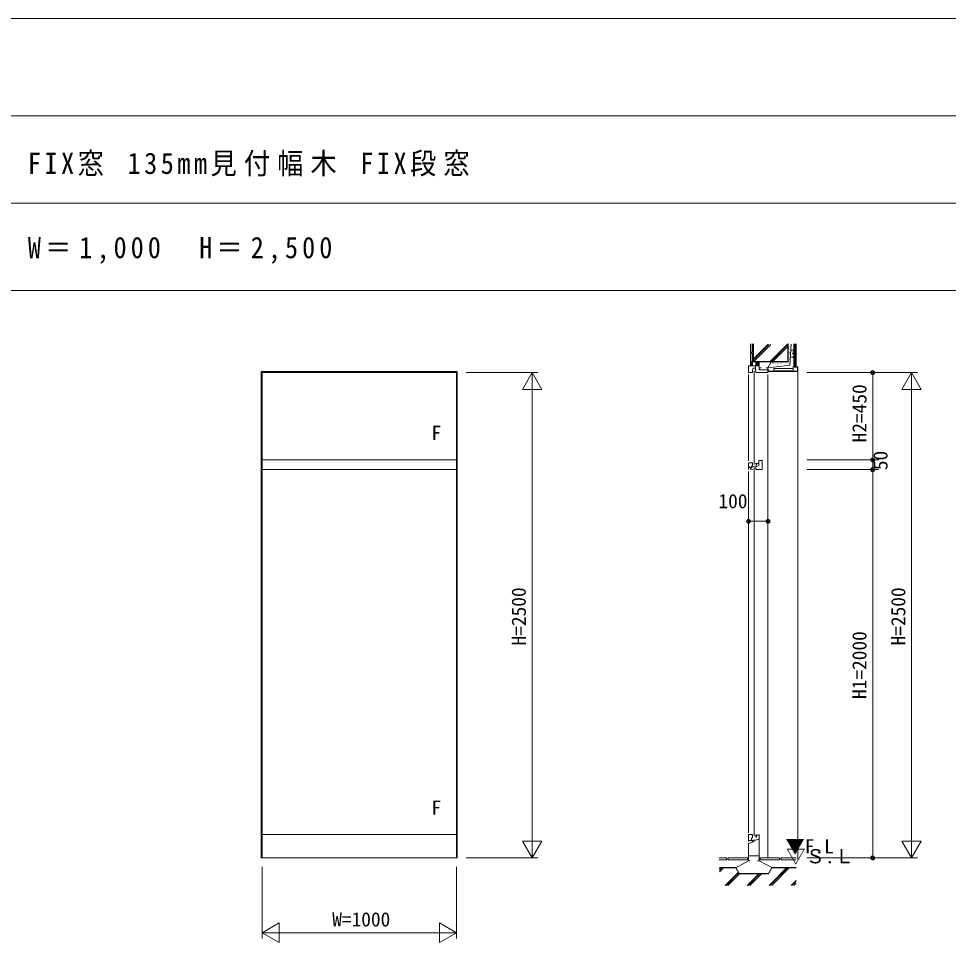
# Model space of a CAD drawing. Units: millimetres, scale not verified. Extents: x -14850 to 13831, y -10500 to 9500.
# Drawn here: x 2302 to 7092, y 4742 to 9500 of the extents above; entities that cross this region are included whole.
import ezdxf
from ezdxf.enums import TextEntityAlignment as Align

# ---------------------------------------------------------------- set-up
doc = ezdxf.new("R2010")
doc.units = ezdxf.units.MM
doc.header["$LTSCALE"] = 50
doc.linetypes.add('DASHED3', pattern=[4, 3, -1])
doc.layers.add('0-0_0', color=7, linetype='Continuous')
for name, color, linetype, lineweight in [('0-1_USER1', 7, 'Continuous', 9), ('0-2_YKK_ZWAK', 2, 'Continuous', 9), ('0-3_YKK_11', 7, 'Continuous', 9), ('0-4_YKK_12', 4, 'Continuous', 9), ('0-6_YKK_13', 4, 'Continuous', 9)]:
    doc.layers.add(name, color=color, linetype=linetype, lineweight=lineweight)
doc.styles.add('ＭＳ ゴシック', font='')
doc.styles.get('ＭＳ ゴシック').set_extended_font_data('MS Gothic')

msp = doc.modelspace()

# ---------------------------------------------------------------- linework, layer by layer
at = {"layer": '0-1_USER1'}
for p, q in [((-14850, 9500), (13831.02, 9500)), ((-14850, 9000), (13650, 9000)), ((-14850, 8550), (13650, 8550)), ((-14850, 8100), (13650, 8100))]:
    msp.add_line(p, q, dxfattribs=at)
at = {"layer": '0-2_YKK_ZWAK'}
for p, q in [((4607.5, 7677), (4977.5, 7677)), ((4947.5, 7677), (4897.5, 7590.4)), ((4947.5, 7677), (4947.5, 7577)), ((4997.5, 7590.4), (4947.5, 7677)), ((4947.5, 5178), (4947.5, 7676)), ((6362.5, 7677), (6932.5, 7677)), ((6702.5, 7227), (6702.5, 7677)), ((6902.5, 7677), (6852.5, 7590.4)), ((6902.5, 7677), (6902.5, 7577)), ((6952.5, 7590.4), (6902.5, 7677)), ((6902.5, 5177), (6902.5, 7676)), ((4897.5, 7590.4), (4997.5, 7590.4)), ((6852.5, 7590.4), (6952.5, 7590.4)), ((6362.5, 7227), (6732.5, 7227)), ((6702.5, 7227), (6702.5, 7177)), ((6362.5, 7177), (6732.5, 7177)), ((6702.5, 5177), (6702.5, 7177)), ((6062.5, 6970.85), (6062.5, 6940.85)), ((6062.5, 6960.85), (6062.5, 6940.85)), ((6162.5, 6970.85), (6162.5, 6940.85)), ((6162.5, 6960.85), (6162.5, 6940.85)), ((6062.5, 6910.85), (6082.5, 6910.85)), ((6142.5, 6910.85), (6082.5, 6910.85)), ((6162.5, 6910.85), (6142.5, 6910.85)), ((4947.5, 5177), (4947.5, 5277)), ((6902.5, 5177), (6902.5, 5277)), ((4897.5, 5263.6), (4947.5, 5177)), ((4997.5, 5263.6), (4897.5, 5263.6)), ((4947.5, 5177), (4997.5, 5263.6)), ((6852.5, 5263.6), (6902.5, 5177)), ((6952.5, 5263.6), (6852.5, 5263.6)), ((6902.5, 5177), (6952.5, 5263.6)), ((4607.5, 5177), (4977.5, 5177)), ((6362.5, 5177), (6932.5, 5177)), ((3557.5, 5132), (3557.5, 4762)), ((4557.5, 5132), (4557.5, 4762)), ((4470.9, 4842), (4470.9, 4742)), ((4557.5, 4792), (4470.9, 4842)), ((3557.5, 4792), (3657.5, 4792)), ((3558.5, 4792), (4556.5, 4792)), ((4557.5, 4792), (4457.5, 4792)), ((4470.9, 4742), (4557.5, 4792))]:
    msp.add_line(p, q, dxfattribs=at)
msp.add_lwpolyline([(3644.1, 4742), (3644.1, 4842), (3557.5, 4792)], close=True, dxfattribs=at)
for centre, radius in [((6702.5, 7677), 10), ((6702.5, 7677), 10), ((6702.5, 7677), 6.5), ((6702.5, 7677), 6.5), ((6702.5, 7227), 10), ((6702.5, 7227), 10), ((6702.5, 7227), 6.5), ((6702.5, 7227), 6.5), ((6702.5, 7177), 10), ((6702.5, 7177), 10), ((6702.5, 7177), 6.5), ((6702.5, 7177), 6.5), ((6062.5, 6910.85), 10), ((6062.5, 6910.85), 10), ((6062.5, 6910.85), 6.5), ((6062.5, 6910.85), 6.5), ((6162.5, 6910.85), 10), ((6162.5, 6910.85), 10), ((6162.5, 6910.85), 6.5), ((6162.5, 6910.85), 6.5), ((6702.5, 5177), 10), ((6702.5, 5177), 10), ((6702.5, 5177), 6.5), ((6702.5, 5177), 6.5)]:
    msp.add_circle(centre, radius, dxfattribs=at)
at = {"layer": '0-3_YKK_11'}
for p, q in [((6072.5, 7824.05), (6072.5, 7782)), ((6081.5, 7782), (6081.5, 7824.05)), ((6087.5, 7732), (6087.5, 7824.05)), ((6089, 7824.05), (6089, 7733.5)), ((6089, 7747.04), (6162.76, 7820.8)), ((6089, 7742.8), (6167.01, 7820.8)), ((6089.6, 7733.5), (6176.9, 7820.8)), ((6174.45, 7733.5), (6266, 7825.05)), ((6178.69, 7733.5), (6266, 7820.8)), ((6188.6, 7733.5), (6266, 7810.9)), ((6266, 7733.5), (6266, 7824.05)), ((6267.5, 7824.05), (6267.5, 7732)), ((6268.89, 7819.81), (6269.09, 7819.81)), ((6270.29, 7812.34), (6270.49, 7812.34)), ((6274.02, 7809.54), (6274.22, 7809.54)), ((6281.99, 7824.02), (6275.08, 7715.4)), ((6277.75, 7814.21), (6277.95, 7814.21)), ((6295.5, 7707), (6295.5, 7824.05)), ((6296, 7707.5), (6296, 7824.05)), ((6298.2, 7707.5), (6298.2, 7824.05)), ((6300.4, 7707.5), (6300.4, 7824.05)), ((6302.6, 7707.5), (6302.6, 7824.05)), ((6304.8, 7707.5), (6304.8, 7824.05)), ((6307, 7824.05), (6307, 7707.5)), ((6307.5, 7707), (6307.5, 7824.05)), ((6081.5, 7782), (6072.5, 7782)), ((6081.5, 7777), (6072.5, 7777)), ((6072.5, 7777), (6072.5, 7732)), ((6074.5, 7782), (6074.5, 7777)), ((6081.5, 7732), (6081.5, 7777)), ((6269.59, 7803.95), (6269.79, 7803.95)), ((6269.82, 7782.49), (6270.02, 7782.49)), ((6270.05, 7772.46), (6270.25, 7772.46)), ((6270.52, 7801.61), (6270.72, 7801.61)), ((6270.52, 7793.45), (6270.72, 7793.45)), ((6270.75, 7785.05), (6270.95, 7785.05)), ((6271.45, 7762.89), (6271.65, 7762.89)), ((6272.39, 7768.49), (6272.59, 7768.49)), ((6272.85, 7778.99), (6273.05, 7778.99)), ((6275.42, 7782.02), (6275.62, 7782.02)), ((6275.42, 7770.59), (6275.62, 7770.59)), ((6275.65, 7762.66), (6275.85, 7762.66)), ((6276.12, 7794.61), (6276.32, 7794.61)), ((6286.36, 7785.83), (6286.51, 7785.83)), ((6286.74, 7773.97), (6286.9, 7773.97)), ((6287.51, 7769.75), (6287.66, 7769.75)), ((6287.7, 7764.4), (6287.85, 7764.4)), ((6288.27, 7777.41), (6288.43, 7777.41)), ((6289.23, 7784.68), (6289.38, 7784.68)), ((6289.8, 7787.75), (6289.96, 7787.75)), ((6290.57, 7761.33), (6290.72, 7761.33)), ((6291.72, 7775.69), (6291.87, 7775.69)), ((6291.91, 7768.8), (6292.06, 7768.8)), ((6292.1, 7786.02), (6292.25, 7786.02)), ((6292.1, 7782), (6292.25, 7782)), ((6292.1, 7761.72), (6292.25, 7761.72)), ((6072.5, 7732), (6073.1, 7731.4)), ((6072.5, 7732), (6081.5, 7732)), ((6072.5, 7713.5), (6073.1, 7714.1)), ((6073.1, 7730.89), (6074.22, 7732)), ((6073.1, 7725.23), (6079.87, 7732)), ((6073.1, 7713.5), (6073.1, 7731.4)), ((6073.1, 7719.57), (6082.5, 7728.97)), ((6073.1, 7713.91), (6082.5, 7723.31)), ((6078.34, 7713.5), (6082.5, 7717.66)), ((6092.5, 7732), (6082.5, 7732)), ((6082.5, 7732), (6082.5, 7713.5)), ((6087.5, 7732), (6267.5, 7732)), ((6266, 7733.5), (6089, 7733.5)), ((6100.5, 7727.46), (6105.05, 7732)), ((6100.5, 7713.5), (6100.5, 7732)), ((6100.5, 7721.8), (6110.5, 7731.8)), ((6100.5, 7716.14), (6111.7, 7727.34)), ((6103.52, 7713.5), (6111.7, 7721.68)), ((6109.17, 7713.5), (6111.7, 7716.03)), ((6111.7, 7732), (6111.7, 7713.5)), ((6117.5, 7732), (6111.7, 7732)), ((6117.5, 7712), (6117.5, 7732)), ((6162, 7702), (6178.67, 7731.55)), ((6275.08, 7715.4), (6164.2, 7702)), ((6173.72, 7714.61), (6173.92, 7714.61)), ((6178.15, 7722.54), (6178.35, 7722.54)), ((6179.08, 7720.44), (6179.28, 7720.44)), ((6184.45, 7727.2), (6184.65, 7727.2)), ((6184.92, 7721.61), (6185.11, 7721.61)), ((6187.01, 7726.97), (6187.21, 7726.97)), ((6189.11, 7730.7), (6189.31, 7730.7)), ((6191.68, 7723.94), (6191.88, 7723.94)), ((6192.85, 7722.54), (6193.04, 7722.54)), ((6193.54, 7729.3), (6193.74, 7729.3)), ((6197.51, 7724.64), (6197.71, 7724.64)), ((6198.44, 7727.44), (6198.64, 7727.44)), ((6201.94, 7727.44), (6202.14, 7727.44)), ((6203.34, 7723.24), (6203.54, 7723.24)), ((6203.81, 7724.64), (6204.01, 7724.64)), ((6208.47, 7728.6), (6208.67, 7728.6)), ((6212.67, 7722.3), (6212.87, 7722.3)), ((6215.94, 7730.23), (6216.14, 7730.23)), ((6217.1, 7724.4), (6217.3, 7724.4)), ((6218.74, 7728.14), (6218.94, 7728.14)), ((6220.84, 7722.3), (6221.04, 7722.3)), ((6229.93, 7726.97), (6230.13, 7726.97)), ((6230.17, 7721.84), (6230.37, 7721.84)), ((6237.16, 7728.84), (6237.36, 7728.84)), ((6243.46, 7723.24), (6243.66, 7723.24)), ((6244.86, 7728.37), (6245.06, 7728.37)), ((6249.29, 7729.07), (6249.49, 7729.07)), ((6250.69, 7722.3), (6250.89, 7722.3)), ((6253.03, 7723.47), (6253.23, 7723.47)), ((6257.23, 7728.6), (6257.42, 7728.6)), ((6264.69, 7722.54), (6264.89, 7722.54)), ((6266.56, 7727.67), (6266.75, 7727.67)), ((6270.29, 7756.36), (6270.49, 7756.36)), ((6270.52, 7732.8), (6270.72, 7732.8)), ((6270.75, 7724.64), (6270.95, 7724.64)), ((6272.39, 7741.9), (6272.59, 7741.9)), ((6273.09, 7730.94), (6273.28, 7730.94)), ((6273.55, 7745.63), (6273.75, 7745.63)), ((6274.25, 7752.63), (6274.45, 7752.63)), ((6276.12, 7735.13), (6276.32, 7735.13)), ((6276.12, 7726.27), (6276.32, 7726.27)), ((6277.98, 7742.37), (6278.18, 7742.37)), ((6287.89, 7758.65), (6288.05, 7758.65)), ((6295.5, 7707), (6295.5, 7722)), ((6082.5, 7712), (6092.5, 7712)), ((6103.7, 7712), (6113.7, 7712)), ((6162.57, 7684.06), (6164.95, 7692)), ((6164.1, 7683.6), (6315.9, 7683.6)), ((6164.1, 7682), (6315.9, 7682)), ((6184.21, 7683.6), (6185.81, 7682)), ((6187.93, 7682), (6186.33, 7683.6)), ((6192.5, 7698.6), (6192.5, 7683.6)), ((6192.5, 7698.6), (6292.5, 7698.6)), ((6222.88, 7683.6), (6224.48, 7682)), ((6226.6, 7682), (6225, 7683.6)), ((6264.05, 7683.6), (6265.65, 7682)), ((6267.77, 7682), (6266.17, 7683.6)), ((6290.5, 7707), (6290.5, 7705.4)), ((6290.5, 7707), (6315.9, 7707)), ((6315.9, 7705.4), (6290.5, 7705.4)), ((6292.5, 7698.6), (6292.5, 7683.6)), ((6307.5, 7707), (6295.5, 7707)), ((6307, 7707.5), (6296, 7707.5)), ((6315.9, 7705.4), (6315.9, 7683.6)), ((6317.5, 7683.6), (6317.5, 7705.4)), ((6317.5, 7682), (6317.5, 5170.4)), ((5911.19, 5177), (5949.5, 5177)), ((5949.5, 5177), (5949.5, 5168)), ((5957.5, 5168), (5957.5, 5177)), ((5957.5, 5177), (6057.5, 5177)), ((6057.5, 5177), (6057.5, 5168)), ((6057.5, 5177), (6057.8, 5176.7)), ((6057.5, 5176.8), (6057.6, 5176.9)), ((6057.5, 5173.97), (6060.23, 5176.7)), ((6057.8, 5176.7), (6062.5, 5176.7)), ((6122.2, 5176.7), (6117.5, 5176.7)), ((6120.89, 5176.7), (6117.5, 5173.31)), ((6122.5, 5177), (6122.2, 5176.7)), ((6122.5, 5176.8), (6122.4, 5176.9)), ((6122.5, 5177), (6122.5, 5168)), ((6222.5, 5177), (6122.5, 5177)), ((6222.5, 5168), (6222.5, 5177)), ((6230.5, 5177), (6230.5, 5168)), ((6308.89, 5177), (6230.5, 5177)), ((5949.5, 5168), (5911.19, 5168)), ((5912.68, 5127), (5997.5, 5127)), ((5912.68, 5118.84), (5919.34, 5125.5)), ((5912.68, 5114.6), (5923.59, 5125.5)), ((5912.68, 5125.5), (5996.63, 5125.5)), ((5912.68, 5104.7), (5933.49, 5125.5)), ((5957.5, 5173), (5949.5, 5173)), ((6057.5, 5168), (5957.5, 5168)), ((5996.63, 5125.5), (6013.96, 5095.5)), ((5997.5, 5127), (6014.82, 5097)), ((6062.8, 5162), (5997.57, 5126.88)), ((6057.5, 5168.31), (6062.5, 5173.31)), ((6061.84, 5167), (6062.5, 5167.66)), ((6122.5, 5172.66), (6117.5, 5167.66)), ((6117.5, 5162.3), (6182.5, 5127)), ((6122.5, 5168), (6222.5, 5168)), ((6165.18, 5097), (6182.5, 5127)), ((6166.05, 5095.5), (6183.36, 5125.5)), ((6168.96, 5035.7), (6258.76, 5125.5)), ((6173.2, 5035.7), (6263, 5125.5)), ((6182.5, 5127), (6308.89, 5127)), ((6183.1, 5035.7), (6272.9, 5125.5)), ((6183.36, 5125.5), (6307.4, 5125.5)), ((6222.5, 5173), (6230.5, 5173)), ((6230.5, 5168), (6308.89, 5168)), ((5942.69, 5035.7), (6009.76, 5102.77)), ((5946.93, 5035.7), (6011.31, 5100.08)), ((5956.83, 5035.7), (6016.62, 5095.5)), ((6013.96, 5095.5), (6166.05, 5095.5)), ((6014.82, 5097), (6165.18, 5097)), ((6055.82, 5035.7), (6115.62, 5095.5)), ((6060.06, 5035.7), (6119.86, 5095.5)), ((6069.97, 5035.7), (6129.76, 5095.5)), ((6113.81, 5097.29), (6114.01, 5097.29)), ((6282.1, 5035.7), (6307.7, 5061.3)), ((6286.34, 5035.7), (6307.71, 5057.08)), ((6296.24, 5035.7), (6307.76, 5047.23))]:
    msp.add_line(p, q, dxfattribs=at)
at = {"layer": '0-3_YKK_11', "linetype": 'DASHED3'}
msp.add_line((6192.5, 7685.2), (6292.5, 7685.2), dxfattribs=at)
at = {"layer": '0-3_YKK_11'}
msp.add_lwpolyline([(6164.95, 7692), (6166.48, 7691.54), (6164.1, 7683.6)], dxfattribs=at)
for centre, radius, start, end in [((6288.11, 7785.79), 7.78, 18.19487, 148.21165), ((6288.11, 7762.45), 7.78, 211.78833, 341.80511), ((6164.1, 7683.6), 1.6, 163.30075, 270), ((6315.9, 7705.4), 1.6, 0, 90), ((6315.9, 7683.6), 1.6, 270, 0)]:
    msp.add_arc(centre, radius, start, end, dxfattribs=at)
at = {"layer": '0-4_YKK_12'}
for p, q in [((4562.5, 7682), (3552.5, 7682)), ((3552.5, 5177), (3552.5, 7682)), ((3557.5, 5177), (3557.5, 7682)), ((4557.5, 7677), (3557.5, 7677)), ((4557.5, 5177), (4557.5, 7682)), ((4562.5, 5177), (4562.5, 7682)), ((4557.5, 7227), (3557.5, 7227)), ((4557.5, 7177), (3557.5, 7177)), ((3557.5, 5297), (4557.5, 5297)), ((3552.5, 5177), (4562.5, 5177))]:
    msp.add_line(p, q, dxfattribs=at)
at = {"layer": '0-6_YKK_13'}
for p, q in [((6117.5, 7722), (6117.5, 7712)), ((6117.5, 7712), (6062.5, 7712)), ((6062.5, 7712), (6062.5, 7677)), ((6062.5, 7677), (6082.5, 7677)), ((6062.5, 7667), (6062.5, 7222)), ((6082.5, 7677), (6082.5, 7689)), ((6091.5, 7685), (6091.5, 7204)), ((6099, 7712), (6099, 7689)), ((6099, 7689), (6100.5, 7689)), ((6100.5, 7689), (6100.5, 7677)), ((6100.5, 7677), (6162.5, 7677)), ((6117.37, 7712), (6117.37, 7691.4)), ((6117.37, 7702), (6127.5, 7702)), ((6117.37, 7691.4), (6162.5, 7691.4)), ((6162.5, 7702), (6153.5, 7702)), ((6162.5, 7677), (6162.5, 7702)), ((6162.5, 7667), (6162.5, 5177)), ((6064.98, 7191), (6062.5, 7191)), ((6062.5, 7191), (6062.5, 7177)), ((6062.7, 7212), (6082.5, 7212)), ((6062.7, 7191), (6062.7, 7212)), ((6066.1, 7192.5), (6062.7, 7192.5)), ((6066.1, 7188.7), (6066.1, 7192.5)), ((6072.5, 7188.5), (6072.5, 7180)), ((6082.5, 7199.2), (6078.3, 7191.93)), ((6078.3, 7191.93), (6078.3, 7189.3)), ((6078.3, 7189.3), (6080.3, 7189.3)), ((6079, 7191), (6100.5, 7191)), ((6082.5, 7212), (6082.5, 7199.2)), ((6082.5, 7200), (6084, 7200)), ((6099, 7200), (6100.5, 7200)), ((6100.5, 7212), (6100.5, 7206)), ((6100.5, 7209), (6115.5, 7209)), ((6100.5, 7202), (6100.5, 7199.8)), ((6104.3, 7199.8), (6100.5, 7199.8)), ((6115.5, 7197.99), (6100.5, 7191)), ((6100.5, 7177), (6100.5, 7191)), ((6104.3, 7209), (6104.3, 7199.8)), ((6115.5, 7224), (6115.5, 7197.99)), ((6132.5, 7224), (6115.5, 7224)), ((6132.5, 7227), (6132.5, 7177)), ((6062.5, 7167), (6062.5, 5307)), ((6072.5, 7180), (6080.5, 7180)), ((6080.5, 7180), (6080.5, 7177)), ((6080.5, 7177), (6082.5, 7177)), ((6091.5, 7185), (6091.5, 5289)), ((6132.5, 7177), (6100.5, 7177)), ((6062.6, 5297), (6062.6, 5268.5)), ((6082.5, 5297), (6062.6, 5297)), ((6082.5, 5284.2), (6082.5, 5297)), ((6084, 5285), (6082.5, 5285)), ((6100.5, 5285), (6099, 5285)), ((6100.5, 5297), (6100.5, 5291)), ((6100.5, 5294), (6117.5, 5294)), ((6112.3, 5274), (6100.5, 5268.5)), ((6117.5, 5274), (6112.3, 5274)), ((6117.5, 5162), (6117.5, 5297)), ((6062.5, 5266), (6083.5, 5266)), ((6084.48, 5260), (6062.5, 5252)), ((6062.5, 5252), (6062.5, 5162)), ((6062.5, 5187), (6117.5, 5187)), ((6062.5, 5162), (6071.5, 5162)), ((6108.5, 5162), (6117.5, 5162))]:
    msp.add_line(p, q, dxfattribs=at)
for points in [[(6082.5, 7689), (6084, 7689), (6085.94, 7700), (6099, 7700)], [(6080.5, 7191), (6080.5, 7188.5), (6062.5, 7188.5)], [(6082.5, 5284.2), (6078.3, 5276.93), (6078.3, 5266.8), (6080.3, 5266.8)], [(6100.5, 5287), (6100.5, 5284.8), (6104.3, 5284.8), (6104.3, 5294)], [(6064.98, 5268.5), (6062.5, 5268.5), (6062.5, 5262)], [(6100.5, 5268.5), (6089.5, 5268.5), (6089.5, 5260), (6083.5, 5260), (6083.5, 5268.5), (6079, 5268.5)]]:
    msp.add_lwpolyline(points, dxfattribs=at)

# ---------------------------------------------------------------- texts
at = {"layer": '0-0_0', "char_height": 110, "attachment_point": 7, "style": 'ＭＳ ゴシック'}
for s, insert in [('\\T1.27;\\W0.9;FIX窓\\~135mm見付幅木\\~FIX段窓', (2350, 8687.5)), ('\\T1.31;\\W0.9;W＝1,000\u3000H＝2,500', (2350, 8237.5))]:
    msp.add_mtext(s, dxfattribs=dict(at, insert=insert))
at = {"layer": '0-2_YKK_ZWAK', "color": 4, "style": 'ＭＳ ゴシック'}
for s, p in [('H2=450', (6692.5, 7317.28)), ('50', (6800.92, 7174.29)), ('H=2500', (4937.5, 6271.46)), ('H=2500', (6892.5, 6271.49)), ('H1=2000', (6692.5, 5995.54))]:
    msp.add_text(s, height=73.31, rotation=90, dxfattribs=at).set_placement(p, align=Align.BOTTOM_LEFT)
for s, p in [('100', (5907.76, 6955.85)), ('W=1000', (3918.01, 4802))]:
    msp.add_text(s, height=73.31, dxfattribs=at).set_placement(p, align=Align.BOTTOM_LEFT)
at = {"layer": '0-3_YKK_11', "color": 4, "style": 'ＭＳ ゴシック'}
for s, p in [('▼F.L', (6252.65, 5178.26)), ('▽Ｓ.Ｌ', (6256.43, 5127.27))]:
    msp.add_text(s, height=73.31, dxfattribs=at).set_placement(p, align=Align.BOTTOM_LEFT)
at = {"layer": '0-4_YKK_12', "style": 'ＭＳ ゴシック'}
for p in [(4429.66, 7307.54), (4429.66, 5377.54)]:
    msp.add_text('F', height=73.31, dxfattribs=at).set_placement(p, align=Align.BOTTOM_LEFT)

doc.saveas('drawing.dxf')
